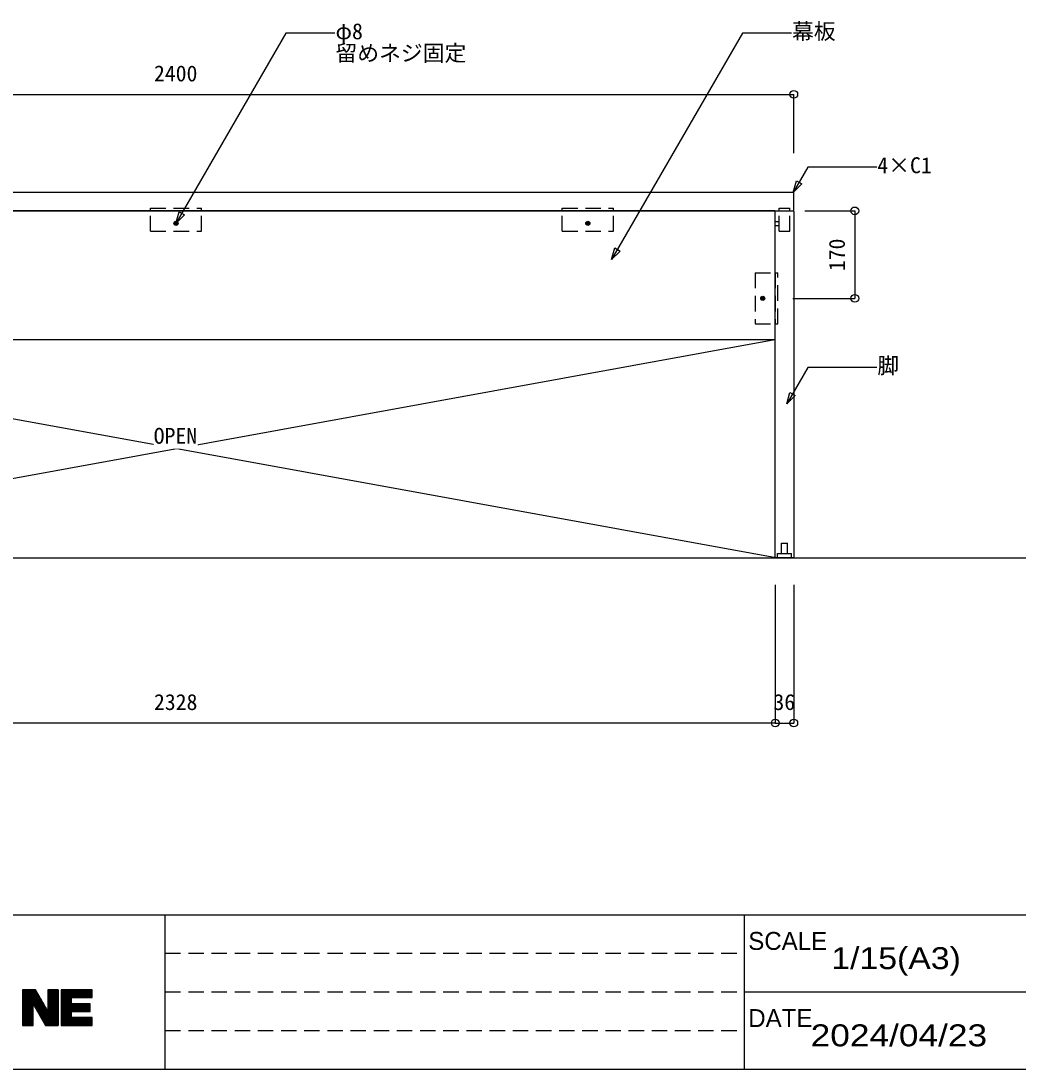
# Model space of a CAD drawing. Units: millimetres, scale not verified. Extents: x -3154 to 3154, y -2231 to 2231.
# Drawn here: x -1143 to 794, y -2062 to -26 of the extents above; entities that cross this region are included whole.
import ezdxf
from ezdxf.enums import TextEntityAlignment as Align

# ---------------------------------------------------------------- set-up
doc = ezdxf.new("R2010")
doc.units = ezdxf.units.MM
doc.header["$LTSCALE"] = 15
doc.linetypes.add('DASHED2', pattern=[3, 2, -1])
for name, color, linetype in [('0-0', 7, 'Continuous'), ('1-0', 7, 'DASHED2'), ('2-0', 4, 'Continuous'), ('3-0', 7, 'Continuous')]:
    doc.layers.add(name, color=color, linetype=linetype)
doc.styles.add('メイリオ', font='')
doc.styles.add('ＭＳ ゴシック', font='')
doc.styles.get('メイリオ').set_extended_font_data('メイリオ')
doc.styles.get('ＭＳ ゴシック').set_extended_font_data('MS Gothic')

msp = doc.modelspace()

# ---------------------------------------------------------------- hatches: boundary and pattern name
at = {"layer": '1-0'}
for points in [[(-845.61, -419.03, 1), (-837.61, -419.03, 1)], [(-45.61, -419.03, 1), (-37.61, -419.03, 1)], [(298.09, -560.73, 1), (298.09, -568.73, 1)]]:
    msp.add_hatch(color=256, dxfattribs=at).paths.add_polyline_path(points)

# ---------------------------------------------------------------- linework, layer by layer
at = {"layer": '0-0', "color": 2}
for p, q in [((-2962.5, -1762.5), (2962.5, -1762.5)), ((-2962.5, -2062.5), (2962.5, -2062.5))]:
    msp.add_line(p, q, dxfattribs=at)
at = {"layer": '0-0'}
for p, q in [((-1687.5, -1762.5), (-862.5, -1762.5)), ((-862.5, -2062.5), (-862.5, -1762.5)), ((-862.5, -2062.5), (-862.5, -1762.5)), ((-862.5, -1762.5), (262.5, -1762.5)), ((262.5, -2062.5), (262.5, -1762.5)), ((262.5, -1912.5), (262.5, -1762.5)), ((262.5, -1762.5), (862.5, -1762.5)), ((-1139.37, -1908.43), (-1139.37, -1977.69)), ((-1137.87, -1908.43), (-1137.87, -1977.69)), ((-1136.38, -1908.43), (-1136.38, -1977.69)), ((-1134.88, -1908.43), (-1134.88, -1977.69)), ((-1133.39, -1908.43), (-1133.39, -1977.69)), ((-1131.89, -1908.43), (-1131.89, -1977.69)), ((-1130.39, -1908.43), (-1130.39, -1977.69)), ((-1128.9, -1908.43), (-1128.9, -1977.69)), ((-1127.4, -1908.43), (-1127.4, -1977.69)), ((-1125.91, -1908.43), (-1125.91, -1977.69)), ((-1124.41, -1908.43), (-1124.41, -1977.69)), ((-1122.91, -1908.43), (-1122.91, -1977.69)), ((-1121.42, -1908.43), (-1121.42, -1977.69)), ((-1119.92, -1908.43), (-1119.92, -1977.69)), ((-1118.43, -1908.43), (-1118.43, -1937.41)), ((-1116.93, -1908.43), (-1116.93, -1940)), ((-1115.43, -1908.43), (-1115.43, -1942.59)), ((-1113.94, -1909.09), (-1113.94, -1945.18)), ((-1112.44, -1911.68), (-1112.44, -1947.77)), ((-1110.95, -1914.28), (-1110.95, -1950.36)), ((-1090, -1908.43), (-1090, -1977.69)), ((-1088.5, -1908.43), (-1088.5, -1977.69)), ((-1087.01, -1908.43), (-1087.01, -1977.69)), ((-1085.51, -1908.43), (-1085.51, -1977.69)), ((-1084.02, -1908.43), (-1084.02, -1977.69)), ((-1082.52, -1908.43), (-1082.52, -1977.69)), ((-1081.02, -1908.43), (-1081.02, -1977.69)), ((-1079.53, -1908.43), (-1079.53, -1977.69)), ((-1078.03, -1908.43), (-1078.03, -1977.69)), ((-1076.54, -1908.43), (-1076.54, -1977.69)), ((-1075.04, -1908.43), (-1075.04, -1977.69)), ((-1073.54, -1908.43), (-1073.54, -1977.69)), ((-1072.05, -1908.43), (-1072.05, -1977.69)), ((-1070.55, -1908.43), (-1070.55, -1977.69)), ((-1064.7, -1908.43), (-1064.7, -1977.69)), ((-1063.2, -1908.43), (-1063.2, -1977.69)), ((-1061.71, -1908.43), (-1061.71, -1977.69)), ((-1060.21, -1908.43), (-1060.21, -1977.69)), ((-1058.71, -1908.43), (-1058.71, -1977.69)), ((-1057.22, -1908.43), (-1057.22, -1977.69)), ((-1055.72, -1908.43), (-1055.72, -1977.69)), ((-1054.23, -1908.43), (-1054.23, -1977.69)), ((-1052.73, -1908.43), (-1052.73, -1977.69)), ((-1051.23, -1908.43), (-1051.23, -1977.69)), ((-1049.74, -1908.43), (-1049.74, -1977.69)), ((-1048.24, -1908.43), (-1048.24, -1977.69)), ((-1046.75, -1908.43), (-1046.75, -1977.69)), ((-1045.25, -1908.43), (-1045.25, -1977.69)), ((-1043.75, -1908.43), (-1043.75, -1923.66)), ((-1042.26, -1908.43), (-1042.26, -1923.66)), ((-1040.76, -1908.43), (-1040.76, -1923.66)), ((-1039.27, -1908.43), (-1039.27, -1923.66)), ((-1037.77, -1908.43), (-1037.77, -1923.66)), ((-1036.27, -1908.43), (-1036.27, -1923.66)), ((-1034.78, -1908.43), (-1034.78, -1923.66)), ((-1033.28, -1908.43), (-1033.28, -1923.66)), ((-1031.79, -1908.43), (-1031.79, -1923.66)), ((-1030.29, -1908.43), (-1030.29, -1923.66)), ((-1028.79, -1908.43), (-1028.79, -1923.66)), ((-1027.3, -1908.43), (-1027.3, -1923.66)), ((-1025.8, -1908.43), (-1025.8, -1923.66)), ((-1024.31, -1908.43), (-1024.31, -1923.66)), ((-1022.81, -1908.43), (-1022.81, -1923.66)), ((-1021.31, -1908.43), (-1021.31, -1923.66)), ((-1019.82, -1908.43), (-1019.82, -1923.66)), ((-1018.32, -1908.43), (-1018.32, -1923.66)), ((-1016.83, -1908.43), (-1016.83, -1923.66)), ((-1015.33, -1908.43), (-1015.33, -1923.66)), ((-1013.83, -1908.43), (-1013.83, -1923.66)), ((-1012.34, -1908.43), (-1012.34, -1923.66)), ((-1010.84, -1908.43), (-1010.84, -1923.66)), ((-1009.35, -1908.43), (-1009.35, -1923.66)), ((-1007.85, -1908.43), (-1007.85, -1923.66)), ((-1006.35, -1908.43), (-1006.35, -1923.66)), ((-1004.86, -1908.43), (-1004.86, -1923.66)), ((262.5, -1912.5), (862.5, -1912.5)), ((262.5, -2062.5), (262.5, -1912.5)), ((262.5, -1912.5), (862.5, -1912.5)), ((-1109.45, -1916.87), (-1109.45, -1952.95)), ((-1107.95, -1919.46), (-1107.95, -1955.54)), ((-1106.46, -1922.05), (-1106.46, -1958.13)), ((-1104.96, -1924.64), (-1104.96, -1960.72)), ((-1103.47, -1927.23), (-1103.47, -1963.31)), ((-1101.97, -1929.82), (-1101.97, -1965.9)), ((-1100.47, -1932.41), (-1100.47, -1968.49)), ((-1098.98, -1935), (-1098.98, -1971.08)), ((-1097.48, -1937.59), (-1097.48, -1973.67)), ((-1095.98, -1940.18), (-1095.98, -1976.26)), ((-1094.49, -1942.77), (-1094.49, -1977.69)), ((-1092.99, -1945.36), (-1092.99, -1977.69)), ((-1091.5, -1947.95), (-1091.5, -1977.69)), ((-1043.75, -1935.49), (-1043.75, -1950.72)), ((-1042.26, -1935.49), (-1042.26, -1950.72)), ((-1040.76, -1935.49), (-1040.76, -1950.72)), ((-1039.27, -1935.49), (-1039.27, -1950.72)), ((-1037.77, -1935.49), (-1037.77, -1950.72)), ((-1036.27, -1935.49), (-1036.27, -1950.72)), ((-1034.78, -1935.49), (-1034.78, -1950.72)), ((-1033.28, -1935.49), (-1033.28, -1950.72)), ((-1031.79, -1935.49), (-1031.79, -1950.72)), ((-1030.29, -1935.49), (-1030.29, -1950.72)), ((-1028.79, -1935.49), (-1028.79, -1950.72)), ((-1027.3, -1935.49), (-1027.3, -1950.72)), ((-1025.8, -1935.49), (-1025.8, -1950.72)), ((-1024.31, -1935.49), (-1024.31, -1950.72)), ((-1022.81, -1935.49), (-1022.81, -1950.72)), ((-1021.31, -1935.49), (-1021.31, -1950.72)), ((-1019.82, -1935.49), (-1019.82, -1950.72)), ((-1018.32, -1935.49), (-1018.32, -1950.72)), ((-1016.83, -1935.49), (-1016.83, -1950.72)), ((-1015.33, -1935.49), (-1015.33, -1950.72)), ((-1013.83, -1935.49), (-1013.83, -1950.72)), ((-1012.34, -1935.49), (-1012.34, -1950.72)), ((-1010.84, -1935.49), (-1010.84, -1950.72)), ((-1009.35, -1935.49), (-1009.35, -1950.72)), ((-1043.75, -1962.44), (-1043.75, -1977.69)), ((-1042.26, -1962.44), (-1042.26, -1977.69)), ((-1040.76, -1962.44), (-1040.76, -1977.69)), ((-1039.27, -1962.44), (-1039.27, -1977.69)), ((-1037.77, -1962.44), (-1037.77, -1977.69)), ((-1036.27, -1962.44), (-1036.27, -1977.69)), ((-1034.78, -1962.44), (-1034.78, -1977.69)), ((-1033.28, -1962.44), (-1033.28, -1977.69)), ((-1031.79, -1962.44), (-1031.79, -1977.69)), ((-1030.29, -1962.44), (-1030.29, -1977.69)), ((-1028.79, -1962.44), (-1028.79, -1977.69)), ((-1027.3, -1962.44), (-1027.3, -1977.69)), ((-1025.8, -1962.44), (-1025.8, -1977.69)), ((-1024.31, -1962.44), (-1024.31, -1977.69)), ((-1022.81, -1962.44), (-1022.81, -1977.69)), ((-1021.31, -1962.44), (-1021.31, -1977.69)), ((-1019.82, -1962.44), (-1019.82, -1977.69)), ((-1018.32, -1962.44), (-1018.32, -1977.69)), ((-1016.83, -1962.44), (-1016.83, -1977.69)), ((-1015.33, -1962.44), (-1015.33, -1977.69)), ((-1013.83, -1962.44), (-1013.83, -1977.69)), ((-1012.34, -1962.44), (-1012.34, -1977.69)), ((-1010.84, -1962.44), (-1010.84, -1977.69)), ((-1009.35, -1962.44), (-1009.35, -1977.69)), ((-1007.85, -1962.44), (-1007.85, -1977.69)), ((-1006.35, -1962.44), (-1006.35, -1977.69)), ((-1004.86, -1962.44), (-1004.86, -1977.69)), ((-1687.5, -2062.5), (-862.5, -2062.5)), ((-862.5, -2062.5), (262.5, -2062.5)), ((262.5, -2062.5), (862.5, -2062.5))]:
    msp.add_line(p, q, dxfattribs=at)
at = {"layer": '0-0', "linetype": 'DASHED2'}
for p, q in [((-862.5, -1837.5), (262.5, -1837.5)), ((-862.5, -1912.5), (262.5, -1912.5)), ((-862.5, -1987.5), (262.5, -1987.5))]:
    msp.add_line(p, q, dxfattribs=at)
at = {"layer": '0-0', "color": 3}
for points in [[(-1090.31, -1908.43), (-1090.31, -1950.01), (-1114.32, -1908.43), (-1139.37, -1908.43), (-1139.37, -1977.69), (-1119.18, -1977.69), (-1119.18, -1936.1), (-1095.16, -1977.69), (-1070.11, -1977.69), (-1070.11, -1908.43)], [(-1004.08, -1923.66), (-1004.08, -1908.43), (-1064.7, -1908.43), (-1064.7, -1977.69), (-1004.08, -1977.69), (-1004.08, -1962.44), (-1044.5, -1962.44), (-1044.5, -1950.72), (-1008.42, -1950.72), (-1008.42, -1935.49), (-1044.5, -1935.49), (-1044.5, -1923.66)]]:
    msp.add_lwpolyline(points, close=True, dxfattribs=at)
at = {"layer": '1-0'}
for p, q in [((-891.21, -394.73), (-891.21, -389.73)), ((-891.21, -389.73), (-792.01, -389.73)), ((-891.21, -394.73), (-792.01, -394.73)), ((-891.21, -434.03), (-891.21, -394.73)), ((-891.21, -394.73), (-792.01, -394.73)), ((-792.01, -394.73), (-792.01, -389.73)), ((-792.01, -434.03), (-792.01, -394.73)), ((-91.21, -394.73), (-91.21, -389.73)), ((-91.21, -389.73), (7.99, -389.73)), ((-91.21, -394.73), (7.99, -394.73)), ((-91.21, -434.03), (-91.21, -394.73)), ((-91.21, -394.73), (7.99, -394.73)), ((7.99, -394.73), (7.99, -389.73)), ((7.99, -434.03), (7.99, -394.73)), ((329.79, -434.03), (329.79, -394.73)), ((329.79, -394.73), (350.99, -394.73)), ((329.82, -394.73), (329.82, -389.73)), ((329.82, -389.73), (351.02, -389.73)), ((329.82, -394.73), (351.02, -394.73)), ((350.99, -434.03), (350.99, -394.73)), ((351.02, -394.73), (351.02, -389.73)), ((322.39, -423.33), (322.39, -415.33)), ((322.39, -415.33), (329.79, -415.33)), ((322.39, -423.33), (329.79, -423.33)), ((329.79, -423.33), (329.79, -415.33)), ((-891.21, -434.03), (-792.01, -434.03)), ((-91.21, -434.03), (7.99, -434.03)), ((329.79, -434.03), (350.99, -434.03)), ((283.09, -515.13), (283.09, -614.33)), ((283.09, -515.13), (322.39, -515.13)), ((322.39, -614.33), (322.39, -515.13)), ((322.39, -515.13), (327.39, -515.13)), ((322.39, -515.13), (322.39, -614.33)), ((327.39, -614.33), (327.39, -515.13)), ((283.09, -614.33), (322.39, -614.33)), ((322.39, -614.33), (327.39, -614.33)), ((334.39, -1060.73), (334.39, -1040.73)), ((334.39, -1040.73), (346.39, -1040.73)), ((346.39, -1060.73), (346.39, -1040.73)), ((326.89, -1068.73), (326.89, -1060.73)), ((326.89, -1060.73), (353.89, -1060.73)), ((326.89, -1068.73), (353.89, -1068.73)), ((334.39, -1060.73), (346.39, -1060.73)), ((353.89, -1068.73), (353.89, -1060.73))]:
    msp.add_line(p, q, dxfattribs=at)
at = {"layer": '1-0', "linetype": 'Continuous'}
msp.add_line((-2736.67, -1068.73), (2708.77, -1068.73), dxfattribs=at)
at = {"layer": '1-0', "color": 3, "linetype": 'Continuous'}
msp.add_lwpolyline([(-2040.61, -358.73), (-2041.61, -359.73), (-2041.61, -393.73), (-2040.61, -394.73), (357.39, -394.73), (358.39, -393.73), (358.39, -359.73), (357.39, -358.73)], close=True, dxfattribs=at)
at = {"layer": '1-0', "linetype": 'Continuous'}
for points in [[(-2004.61, -394.73), (-2005.61, -395.73), (-2005.61, -643.73), (-2004.61, -644.73), (321.39, -644.73), (322.39, -643.73), (322.39, -395.73), (321.39, -394.73)], [(358.39, -1067.73), (357.39, -1068.73), (323.39, -1068.73), (322.39, -1067.73), (322.39, -395.73), (323.39, -394.73), (357.39, -394.73), (358.39, -395.73)]]:
    msp.add_lwpolyline(points, close=True, dxfattribs=at)
for centre in [(-841.61, -419.03), (-41.61, -419.03), (298.09, -564.73)]:
    msp.add_circle(centre, 4, dxfattribs=at)
at = {"layer": '2-0'}
for p, q in [((-2041.61, -168.24), (358.39, -168.24)), ((358.39, -282.53), (358.39, -168.24)), ((379.86, -394.73), (476.91, -394.73)), ((476.91, -394.73), (476.91, -564.73)), ((356.56, -564.73), (476.91, -564.73)), ((322.39, -1121.51), (322.39, -1390)), ((322.39, -1121.51), (322.39, -1390)), ((358.39, -1121.51), (358.39, -1390)), ((322.39, -1390), (-2005.61, -1390)), ((322.39, -1390), (358.39, -1390))]:
    msp.add_line(p, q, dxfattribs=at)
for centre in [(358.39, -168.24), (476.91, -394.73), (476.91, -564.73), (322.39, -1390), (322.39, -1390), (358.39, -1390)]:
    msp.add_circle(centre, 7.5, dxfattribs=at)
at = {"layer": '3-0', "color": 3}
for p, q in [((-2005.61, -1068.73), (321.39, -644.73)), ((323.39, -1068.73), (-2005.61, -644.73))]:
    msp.add_line(p, q, dxfattribs=at)
for points in [[(-532.92, -49.35), (-628.17, -49.35), (-841.61, -419.03)], [(353.77, -49.35), (258.52, -49.35), (4.57, -489.19)], [(519.5, -309.7), (385.7, -309.7), (357.39, -358.73)], [(519.5, -698.98), (385.7, -698.98), (344.76, -769.89)]]:
    msp.add_lwpolyline(points, dxfattribs=at)
for points in [[(373.87, -342.25), (357.39, -358.73), (363.42, -336.22)], [(-825.13, -402.55), (-841.61, -419.03), (-835.58, -396.52)], [(21.05, -472.71), (4.57, -489.19), (10.6, -466.68)], [(361.24, -753.41), (344.76, -769.89), (350.79, -747.38)]]:
    msp.add_lwpolyline(points, close=True, dxfattribs=at)

# ---------------------------------------------------------------- texts
at = {"layer": '0-0', "style": 'メイリオ'}
for s, p in [('SCALE', (270, -1841.44)), ('DATE', (270, -1991.44))]:
    msp.add_text(s, height=34.92, dxfattribs=at).set_placement(p, align=Align.BOTTOM_LEFT)
for s, width, p in [('1/15(A3)', 1.15, (431.23, -1881.16)), ('2024/04/23', 1.2, (391.16, -2031.16))]:
    msp.add_text(s, height=42.67, dxfattribs=dict(at, width=width)).set_placement(p, align=Align.BOTTOM_LEFT)
at = {"layer": '2-0', "style": 'ＭＳ ゴシック'}
for s, p in [('2400', (-884.36, -152.37)), ('2328', (-884.36, -1374.12)), ('36', (318.8, -1374.12))]:
    msp.add_text(s, height=31.04, dxfattribs=at).set_placement(p, align=Align.BOTTOM_LEFT)
msp.add_text('170', height=31.04, rotation=90, dxfattribs=at).set_placement((466.96, -511.9), align=Align.BOTTOM_LEFT)

# ---------------------------------------------------------------- next in the draw order: wipeouts: each hides what was drawn before it
for points in [[(-273.08, -28.18), (-273.08, -112.85), (-531.73, -112.85), (-531.73, -28.18)], [(444.28, -28.18), (444.28, -70.51), (354.96, -70.51), (354.96, -28.18)], [(631.18, -288.54), (631.18, -330.87), (520.69, -330.87), (520.69, -288.54)], [(567.68, -677.81), (567.68, -720.15), (520.69, -720.15), (520.69, -677.81)], [(-884.86, -856.73), (-884.86, -814.39), (-799.35, -814.39), (-799.35, -856.73)]]:
    msp.add_wipeout(points)

# ---------------------------------------------------------------- next in the draw order: texts
at = {"layer": '3-0', "style": 'ＭＳ ゴシック'}
for s, p in [('φ8', (-531.73, -70.51)), ('幕板', (354.96, -70.51)), ('留めネジ固定', (-531.73, -112.85)), ('4×C1', (520.69, -330.87)), ('脚', (520.69, -720.15)), ('OPEN', (-884.86, -856.73))]:
    msp.add_text(s, height=31.04, dxfattribs=at).set_placement(p, align=Align.BOTTOM_LEFT)

doc.saveas('drawing.dxf')
